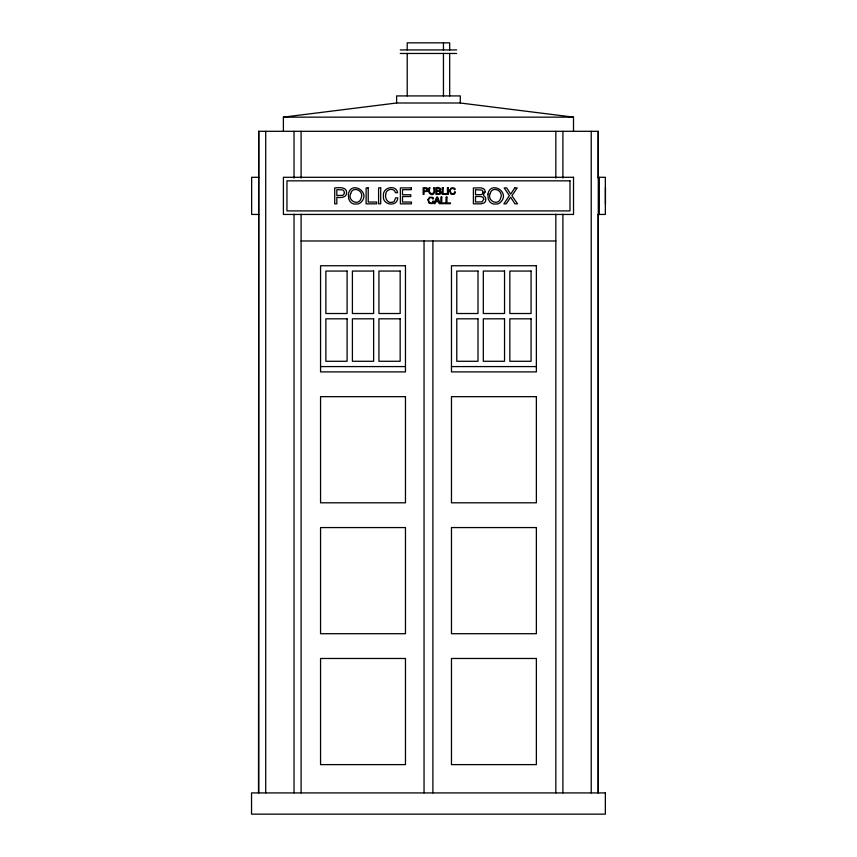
<?xml version="1.0" encoding="UTF-8"?>
<svg xmlns="http://www.w3.org/2000/svg" width="857" height="857" viewBox="0 0 857 857"><rect width="100%" height="100%" fill="white"/><g stroke="black" fill="none" stroke-linecap="round" stroke-linejoin="round"><path stroke-width="1.29" d="M437.124 197.849L435.999 200.945L438.238 200.945L437.134 197.849M439.834 190.875C442.908 188.572 437.895 186.655 435.881 187.758L435.881 194.389L440.294 194.046A1.778 1.778 0 0 0 440.969 193.189L441.023 191.925L439.834 190.886M283.388 131.303L283.388 117.152L396.609 103.001L460.295 103.001L573.504 117.152L573.504 131.303M400.251 49.931L456.642 49.931M400.251 53.466L456.642 53.466M283.388 117.152L573.504 117.152M258.514 131.303L598.293 131.303L598.272 792.918M258.728 177.292L251.647 177.292L251.647 214.443L258.728 214.443M598.272 177.292L605.353 177.292L605.353 214.443L598.272 214.443M301.096 240.978L555.839 240.978M320.561 366.582L405.468 366.582M451.468 366.582L536.375 366.582M605.46 187.533L605.46 204.191M599.311 177.42L599.311 214.561M598.165 131.303L598.165 178.085M598.165 214.175L598.165 792.918M591.223 131.303L591.223 792.918M562.91 131.303L562.91 178.085M562.91 214.175L562.91 792.918M555.839 131.303L555.839 178.117M555.839 214.229L555.839 792.918M460.295 103.001L460.295 95.92L396.609 95.92L396.609 103.001M449.679 49.931L449.679 42.85L407.214 42.85L407.214 49.931M449.679 53.466L449.679 95.92M443.455 42.85L443.455 49.931M443.455 53.466L443.455 95.92M432.892 240.978L432.892 792.918M424.044 240.978L424.044 792.918M407.214 53.466L407.214 95.92M301.096 131.303L301.096 178.117M301.096 214.229L301.096 792.918M294.026 131.303L294.026 178.085M294.026 214.175L294.026 792.918M265.713 131.303L265.713 792.918M258.728 792.918L258.728 131.303L258.514 792.918M385.693 194.528C384.868 198.385 387.557 203.345 392.024 202.338A4.231 4.231 0 0 0 394.306 201.127L395.634 197.838L397.744 197.838C397.487 207.426 381.879 205.187 383.497 195.921C381.986 187.447 396.116 183.998 397.594 192.707L395.473 192.707C394.188 187.105 385.457 189.14 385.693 194.528M434.467 192C433.181 198.128 426.068 192.332 429.132 187.758L430.01 187.758C426.765 195.278 436.824 195.771 433.588 187.758L434.467 187.758L434.467 192M427.868 199.681L429.014 203.248L432.024 203.655A2.389 2.389 0 0 0 433.224 202.755L433.76 201.181L432.871 201.181L432.539 202.273A1.757 1.757 0 0 1 431.371 203.066L429.935 202.873L428.832 201.395A4.328 4.328 0 0 1 428.736 199.81C428.639 197.56 432.271 196.714 432.806 199.049L433.578 198.545A2.303 2.303 0 0 0 432.774 197.442L429.603 197.164L427.868 199.681M449.539 190.393L450.686 193.961L453.696 194.368A2.389 2.389 0 0 0 454.896 193.457L455.431 191.893L454.542 191.893L454.21 192.986A1.757 1.757 0 0 1 453.042 193.768L451.607 193.586L450.503 192.107A4.328 4.328 0 0 1 450.407 190.522C450.311 188.272 453.942 187.426 454.478 189.761L455.249 189.258A2.303 2.303 0 0 0 454.446 188.144L451.275 187.876L449.539 190.393M346.571 192.611C346.924 197.828 340.379 197.871 336.822 197.324L336.822 203.837L334.712 203.837L334.712 187.908C338.483 187.758 346.785 186.44 346.571 192.611M428.093 189.718L427.289 191.4L424.033 191.679L424.033 194.389L423.154 194.389L423.154 187.758L426.936 187.887L428.093 189.718M348.381 194.271L348.745 199.006L350.181 201.674A6.91 6.91 0 0 0 354.112 204.02L357.669 204.02A6.91 6.91 0 0 0 361.6 201.674C370.62 191.561 350.717 180.334 348.381 194.271M487.89 194.271L488.254 199.006L489.69 201.674A6.91 6.91 0 0 0 493.621 204.02L497.178 204.02A6.91 6.91 0 0 0 501.109 201.674C510.129 191.561 490.225 180.334 487.89 194.271M485.255 191.818C480.616 197.646 487.012 194.539 485.608 200.956A4.264 4.264 0 0 1 484.001 202.991L481.088 203.837L473.396 203.837L473.396 187.908C476.921 188.444 484.848 186.001 485.255 191.818M350.695 193.5C347.096 200.849 359.04 206.419 361.086 198.246C364.686 190.897 352.741 185.326 350.695 193.5M490.204 193.5C486.605 200.849 498.549 206.419 500.595 198.246C504.195 190.897 492.25 185.326 490.204 193.5M344.45 192.611L343.614 194.796L342.543 195.364L336.822 195.535L336.822 189.697L342.543 189.879L343.614 190.447L344.45 192.611M427.215 189.718L426.411 190.865L424.033 190.94L424.033 188.497L426.411 188.583L427.215 189.718M440.219 192.461L439.491 193.575L436.759 193.65L436.759 191.357L439.32 191.4L440.219 192.461M483.809 199.199L482.073 201.856L475.506 202.048L475.506 196.542C477.96 196.831 483.498 195.278 483.809 199.199M439.941 189.547L439.17 190.543L436.759 190.608L436.759 188.497L439.523 188.679L439.941 189.547M483.134 192.214L482.341 194.121L481.302 194.593L475.506 194.753L475.506 189.697L482.137 190.115L483.134 192.214M435.72 201.684L434.97 203.687L434.07 203.687L436.652 197.046L437.627 197.046L440.219 203.687L439.245 203.687L438.516 201.684L435.72 201.684M514.821 187.908L510.676 194.132L506.712 187.908L504.162 187.908L509.401 195.653L503.873 203.837L506.241 203.837L510.654 197.249L514.939 203.837L517.521 203.837L511.929 195.653L517.189 187.908L514.821 187.908M573.526 177.292L283.41 177.292L283.41 214.443L573.526 214.443L573.526 177.292M569.991 180.838L286.945 180.838L286.945 210.908L569.991 210.908L569.991 180.838M443.123 187.758L442.244 187.758L442.244 194.389L446.636 194.389L446.636 193.65L443.123 193.65L443.123 187.758M448.329 187.758L447.45 187.758L447.45 194.389L448.329 194.389L448.329 187.758M368.221 187.908L366.11 187.908L366.11 203.837L376.652 203.837L376.652 202.048L368.221 202.048L368.221 187.908M380.712 187.908L378.59 187.908L378.59 203.837L380.712 203.837L380.712 187.908M411.371 187.908L400.38 187.908L400.38 203.837L411.435 203.837L411.435 202.048L402.501 202.048L402.501 196.542L410.771 196.542L410.771 194.753L402.501 194.753L402.501 189.697L411.371 189.697L411.371 187.908M441.751 197.046L440.873 197.046L440.873 203.687L445.265 203.687L445.265 202.938L441.751 202.938L441.751 197.046M446.925 197.046L446.036 197.046L446.036 203.687L450.428 203.687L450.428 202.938L446.925 202.938L446.925 197.046M405.468 265.745L320.561 265.745L320.561 371.895L405.468 371.895L405.468 265.745M536.375 265.745L451.468 265.745L451.468 371.895L536.375 371.895L536.375 265.745M347.096 271.058L325.864 271.058L325.864 313.512L347.096 313.512L347.096 271.058M373.631 271.058L352.398 271.058L352.398 313.512L373.631 313.512L373.631 271.058M400.165 271.058L378.933 271.058L378.933 313.512L400.165 313.512L400.165 271.058M478.002 271.058L456.77 271.058L456.77 313.512L478.002 313.512L478.002 271.058M504.537 271.058L483.305 271.058L483.305 313.512L504.537 313.512L504.537 271.058M531.072 271.058L509.84 271.058L509.84 313.512L531.072 313.512L531.072 271.058M347.096 318.815L325.864 318.815L325.864 361.279L347.096 361.279L347.096 318.815M373.631 318.815L352.398 318.815L352.398 361.279L373.631 361.279L373.631 318.815M400.165 318.815L378.933 318.815L378.933 361.279L400.165 361.279L400.165 318.815M478.002 318.815L456.77 318.815L456.77 361.279L478.002 361.279L478.002 318.815M504.537 318.815L483.305 318.815L483.305 361.279L504.537 361.279L504.537 318.815M531.072 318.815L509.84 318.815L509.84 361.279L531.072 361.279L531.072 318.815M405.468 396.662L320.561 396.662L320.561 502.802L405.468 502.802L405.468 396.662M536.375 396.662L451.468 396.662L451.468 502.802L536.375 502.802L536.375 396.662M405.468 527.569L320.561 527.569L320.561 633.709L405.468 633.709L405.468 527.569M536.375 527.569L451.468 527.569L451.468 633.709L536.375 633.709L536.375 527.569M405.468 658.476L320.561 658.476L320.561 764.615L405.468 764.615L405.468 658.476M536.375 658.476L451.468 658.476L451.468 764.615L536.375 764.615L536.375 658.476M605.353 792.918L251.54 792.918L251.54 814.15L605.353 814.15L605.353 792.918"/></g></svg>
